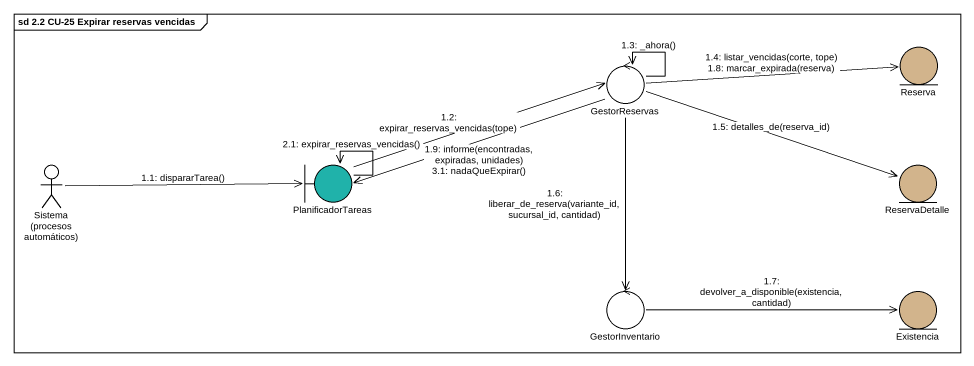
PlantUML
@startuml
mainframe sd 2.2 CU-25 Expirar reservas vencidas
control GestorReservas
entity Reserva #D2B48C
actor "Sistema (procesos automáticos)" as Sistema_procesos_automáticos
boundary PlanificadorTareas #20B2AA
entity ReservaDetalle #D2B48C
control GestorInventario
entity Existencia #D2B48C
Sistema_procesos_automáticos -right-> PlanificadorTareas : 1.1: dispararTarea()
PlanificadorTareas -right-> GestorReservas : 1.2: expirar_reservas_vencidas(tope)
GestorReservas --> GestorReservas : 1.3: _ahora()
GestorReservas -right-> Reserva : 1.4: listar_vencidas(corte, tope)\n1.8: marcar_expirada(reserva)
GestorReservas -right-> ReservaDetalle : 1.5: detalles_de(reserva_id)
GestorReservas --> GestorInventario : 1.6: liberar_de_reserva(variante_id, sucursal_id, cantidad)
GestorInventario -right-> Existencia : 1.7: devolver_a_disponible(existencia, cantidad)
GestorReservas -left-> PlanificadorTareas : 1.9: informe(encontradas, expiradas, unidades)\n3.1: nadaQueExpirar()
PlanificadorTareas --> PlanificadorTareas : 2.1: expirar_reservas_vencidas()
@enduml
